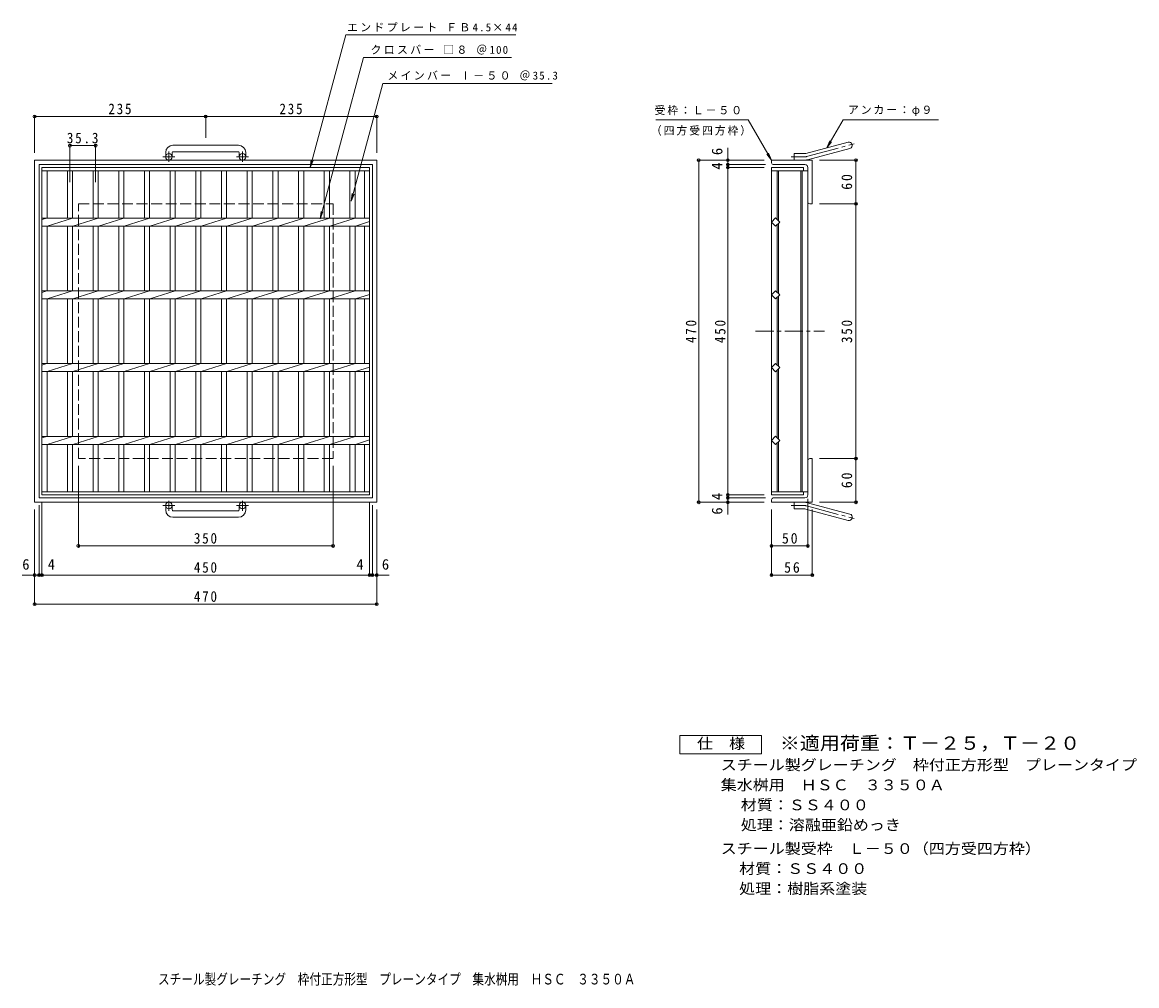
# Model space of a CAD drawing. Units: millimetres at full size, sheet at 1:5. Extents: x -641 to 890, y -683 to 641.
import ezdxf
from ezdxf.enums import TextEntityAlignment as Align

# ---------------------------------------------------------------- set-up
doc = ezdxf.new("R2010")
doc.units = ezdxf.units.MM
doc.header["$LTSCALE"] = 5
doc.header["$PDMODE"] = 32
doc.header["$PDSIZE"] = 4
for name, pattern in [('CHAIN1', [8, 5, -1, 1, -1]), ('CHAIN2', [12, 9, -1, 1, -1]), ('DASHED3', [4, 3, -1])]:
    doc.linetypes.add(name, pattern=pattern)
for name, color, linetype, lineweight in [('E-1', 2, 'Continuous', 9), ('E-2', 3, 'Continuous', 9), ('E-4', 7, 'Continuous', 9), ('E-5', 7, 'Continuous', 9)]:
    doc.layers.add(name, color=color, linetype=linetype, lineweight=lineweight)
doc.layers.add('F-5_F-5ﾚｲﾔ', color=2, linetype='Continuous')
doc.styles.add('ＭＳ ゴシック', font='')
doc.styles.get('ＭＳ ゴシック').set_extended_font_data('MS Gothic')

msp = doc.modelspace()

# ---------------------------------------------------------------- linework, layer by layer
at = {"layer": 'E-1'}
for p, q in [((434.894, 460.62), (493.085, 476.212)), ((-444.479, 461.913), (-444.479, 455.813)), ((-435.479, 461.913), (-435.479, 455.813)), ((-344.479, 471.913), (-434.479, 471.913)), ((-434.479, 462.913), (-344.479, 462.913)), ((-343.479, 461.913), (-343.479, 455.813)), ((-334.479, 461.913), (-334.479, 455.813)), ((418.75, 451.313), (418.75, 460.314)), ((432.565, 460.314), (418.75, 460.314)), ((437.224, 451.927), (495.415, 467.519)), ((-624.479, 451.313), (-624.479, -18.687)), ((-624.479, 451.313), (-154.479, 451.313)), ((-618.479, 445.313), (-618.479, -12.687)), ((-618.479, 445.313), (-160.479, 445.313)), ((-160.479, 445.313), (-160.479, -12.687)), ((-154.479, 451.313), (-154.479, -18.687)), ((387.75, 447.813), (387.75, 451.313)), ((443.75, 451.313), (387.75, 451.313)), ((433.75, 445.314), (390.25, 445.314)), ((443.75, 391.314), (443.75, 451.313)), ((437.75, 441.314), (437.75, 393.813)), ((440.25, 391.314), (443.75, 391.314)), ((437.75, -8.687), (437.75, 38.813)), ((440.25, 41.313), (443.75, 41.313)), ((443.75, -18.687), (443.75, 41.313)), ((-618.479, -12.687), (-160.479, -12.687)), ((387.75, -15.187), (387.75, -18.687)), ((433.75, -12.687), (390.25, -12.687)), ((-624.479, -18.687), (-154.479, -18.687)), ((-444.479, -29.288), (-444.479, -23.187)), ((-435.479, -29.288), (-435.479, -23.187)), ((-434.479, -30.287), (-344.479, -30.287)), ((-343.479, -29.288), (-343.479, -23.187)), ((-334.479, -29.288), (-334.479, -23.187)), ((443.75, -18.687), (387.75, -18.687)), ((418.75, -18.687), (418.75, -27.687)), ((432.565, -27.687), (418.75, -27.687)), ((434.894, -27.993), (493.085, -43.586)), ((437.224, -19.3), (495.415, -34.892)), ((-344.479, -39.287), (-434.479, -39.287))]:
    msp.add_line(p, q, dxfattribs=at)
at = {"layer": 'E-1', "linetype": 'CHAIN1'}
for p, q in [((-439.979, 449.206), (-439.979, 463.304)), ((-338.979, 449.206), (-338.979, 463.304)), ((-431.816, 455.813), (-448.223, 455.813)), ((-330.816, 455.813), (-347.223, 455.813)), ((-431.816, -23.187), (-448.223, -23.187)), ((-439.979, -16.58), (-439.979, -30.677)), ((-330.816, -23.187), (-347.223, -23.187)), ((-338.979, -16.58), (-338.979, -30.677))]:
    msp.add_line(p, q, dxfattribs=at)
at = {"layer": 'E-1', "linetype": 'CHAIN2'}
for p, q in [((436.059, 456.273), (501.226, 473.735)), ((432.565, 455.813), (414.945, 455.813)), ((432.565, -23.187), (414.945, -23.187)), ((436.059, -23.647), (501.226, -41.108))]:
    msp.add_line(p, q, dxfattribs=at)
at = {"layer": 'E-1', "linetype": 'DASHED3'}
for p, q in [((-564.48, 41.314), (-564.48, 391.313)), ((-564.48, 391.313), (-214.479, 391.313)), ((-214.479, 391.313), (-214.479, 41.314)), ((-214.479, 41.314), (-564.48, 41.314))]:
    msp.add_line(p, q, dxfattribs=at)
at = {"layer": 'E-1'}
for centre in [(-439.979, 455.813), (-338.979, 455.813), (-439.979, -23.187), (-338.979, -23.187)]:
    msp.add_circle(centre, 4.5, dxfattribs=at)
for centre, radius, start, end in [((494.25, 471.866), 4.5, 285.00014, 104.99991), ((-434.479, 461.913), 10, 90, 180), ((-434.479, 461.913), 1, 90, 180), ((-344.479, 461.913), 10, 0, 90), ((-344.479, 461.913), 1, 0, 90), ((432.565, 469.313), 9, 270, 285.00002), ((390.25, 447.813), 2.5, 180, 270), ((432.565, 469.313), 18, 270, 285), ((433.75, 441.314), 4, 0, 90), ((440.25, 393.813), 2.5, 180, 270), ((440.25, 38.813), 2.5, 90, 180), ((390.25, -15.187), 2.5, 90, 180), ((433.75, -8.687), 4, 270, 0), ((-434.479, -29.288), 10, 180, 270), ((-434.479, -29.288), 1, 180, 270), ((-344.479, -29.288), 10, 270, 0), ((-344.479, -29.288), 1, 270, 0), ((432.565, -36.687), 18, 75, 90), ((432.565, -36.687), 9, 74.99998, 90), ((494.25, -39.239), 4.5, 255.00009, 74.99986)]:
    msp.add_arc(centre, radius, start, end, dxfattribs=at)
at = {"layer": 'E-1', "linetype": 'CHAIN2'}
for centre, start, end in [((432.565, 469.313), 270, 284.99995), ((432.565, -36.687), 75.00005, 90)]:
    msp.add_arc(centre, 13.5, start, end, dxfattribs=at)
at = {"layer": 'E-2'}
for p, q in [((-614.479, 441.314), (-164.479, 441.314)), ((-614.479, -8.686), (-614.479, 441.314)), ((-614.479, 436.814), (-164.479, 436.814)), ((-607.479, 371.813), (-607.479, 436.814)), ((-579.579, 436.814), (-579.579, 371.813)), ((-572.579, 436.814), (-572.579, 371.813)), ((-544.279, 436.814), (-544.279, 371.813)), ((-537.279, 436.814), (-537.279, 371.813)), ((-508.979, 436.814), (-508.979, 371.813)), ((-501.979, 436.814), (-501.979, 371.813)), ((-473.679, 436.814), (-473.679, 371.813)), ((-466.679, 436.814), (-466.679, 371.813)), ((-438.379, 436.814), (-438.379, 371.813)), ((-431.379, 436.814), (-431.379, 371.813)), ((-403.079, 436.814), (-403.079, 371.813)), ((-396.079, 436.814), (-396.079, 371.813)), ((-367.779, 436.814), (-367.779, 371.813)), ((-360.779, 436.814), (-360.779, 371.813)), ((-332.479, 436.814), (-332.479, 371.813)), ((-325.479, 436.814), (-325.479, 371.813)), ((-297.179, 436.814), (-297.179, 371.813)), ((-290.179, 436.814), (-290.179, 371.813)), ((-261.879, 436.814), (-261.879, 371.813)), ((-254.879, 436.814), (-254.879, 371.813)), ((-226.579, 436.814), (-226.579, 371.813)), ((-219.579, 436.814), (-219.579, 371.813)), ((-191.279, 436.814), (-191.279, 371.813)), ((-184.279, 436.814), (-184.279, 371.813)), ((-171.48, 436.814), (-171.48, 371.813)), ((-164.479, 441.314), (-164.479, -8.686)), ((387.75, 441.313), (387.75, -8.687)), ((387.75, 436.814), (437.75, 436.814)), ((395.75, 436.814), (395.75, 369.627)), ((397.25, 436.814), (397.25, 368.127)), ((428.25, 436.814), (428.25, -4.187)), ((429.75, 436.814), (429.75, -4.187)), ((437.75, 436.814), (437.75, -4.187)), ((-614.479, 369.732), (-607.88, 371.813)), ((-614.479, 371.813), (-164.479, 371.813)), ((-607.479, 360.814), (-572.579, 371.813)), ((-572.179, 360.814), (-537.279, 371.813)), ((-536.879, 360.814), (-501.979, 371.813)), ((-501.579, 360.814), (-466.679, 371.813)), ((-466.279, 360.814), (-431.38, 371.813)), ((-430.979, 360.814), (-396.079, 371.813)), ((-395.679, 360.814), (-360.779, 371.813)), ((-360.379, 360.814), (-325.479, 371.813)), ((-325.079, 360.814), (-290.18, 371.813)), ((-289.779, 360.814), (-254.879, 371.813)), ((-254.479, 360.814), (-219.58, 371.813)), ((-219.179, 360.814), (-184.279, 371.813)), ((-614.479, 360.814), (-164.479, 360.814)), ((-607.479, 271.813), (-607.479, 360.814)), ((-579.579, 360.814), (-579.579, 271.813)), ((-572.579, 360.814), (-572.579, 271.813)), ((-544.279, 360.814), (-544.279, 271.813)), ((-537.279, 360.814), (-537.279, 271.813)), ((-508.979, 360.814), (-508.979, 271.813)), ((-501.979, 360.814), (-501.979, 271.813)), ((-473.679, 360.814), (-473.679, 271.813)), ((-466.679, 360.814), (-466.679, 271.813)), ((-438.379, 360.814), (-438.379, 271.813)), ((-431.379, 360.814), (-431.379, 271.813)), ((-403.079, 360.814), (-403.079, 271.813)), ((-396.079, 360.814), (-396.079, 271.813)), ((-367.779, 360.814), (-367.779, 271.813)), ((-360.779, 360.814), (-360.779, 271.813)), ((-332.479, 360.814), (-332.479, 271.813)), ((-325.479, 360.814), (-325.479, 271.813)), ((-297.179, 360.814), (-297.179, 271.813)), ((-290.179, 360.814), (-290.179, 271.813)), ((-261.879, 360.814), (-261.879, 271.813)), ((-254.879, 360.814), (-254.879, 271.813)), ((-226.579, 360.814), (-226.579, 271.813)), ((-219.579, 360.814), (-219.579, 271.813)), ((-191.279, 360.814), (-191.279, 271.813)), ((-184.279, 360.814), (-184.279, 271.813)), ((-183.879, 360.814), (-164.479, 366.928)), ((-171.48, 360.814), (-171.48, 271.813)), ((395.75, 363), (395.75, 269.627)), ((397.25, 364.5), (397.25, 268.127)), ((-614.479, 269.732), (-607.88, 271.813)), ((-614.479, 271.813), (-164.479, 271.813)), ((-614.479, 260.814), (-164.479, 260.814)), ((-607.479, 260.814), (-572.579, 271.813)), ((-607.479, 171.813), (-607.479, 260.814)), ((-579.579, 260.814), (-579.579, 171.813)), ((-572.579, 260.814), (-572.579, 171.813)), ((-572.179, 260.814), (-537.279, 271.813)), ((-544.279, 260.814), (-544.279, 171.813)), ((-537.279, 260.814), (-537.279, 171.813)), ((-536.879, 260.814), (-501.979, 271.813)), ((-508.979, 260.814), (-508.979, 171.813)), ((-501.979, 260.814), (-501.979, 171.813)), ((-501.579, 260.814), (-466.679, 271.813)), ((-473.679, 260.814), (-473.679, 171.813)), ((-466.679, 260.814), (-466.679, 171.813)), ((-466.279, 260.814), (-431.38, 271.813)), ((-438.379, 260.814), (-438.379, 171.813)), ((-431.379, 260.814), (-431.379, 171.813)), ((-430.979, 260.814), (-396.079, 271.813)), ((-403.079, 260.814), (-403.079, 171.813)), ((-396.079, 260.814), (-396.079, 171.813)), ((-395.679, 260.814), (-360.779, 271.813)), ((-367.779, 260.814), (-367.779, 171.813)), ((-360.779, 260.814), (-360.779, 171.813)), ((-360.379, 260.814), (-325.479, 271.813)), ((-332.479, 260.814), (-332.479, 171.813)), ((-325.479, 260.814), (-325.479, 171.813)), ((-325.079, 260.814), (-290.18, 271.813)), ((-297.179, 260.814), (-297.179, 171.813)), ((-290.179, 260.814), (-290.179, 171.813)), ((-289.779, 260.814), (-254.879, 271.813)), ((-261.879, 260.814), (-261.879, 171.813)), ((-254.879, 260.814), (-254.879, 171.813)), ((-254.479, 260.814), (-219.58, 271.813)), ((-226.579, 260.814), (-226.579, 171.813)), ((-219.579, 260.814), (-219.579, 171.813)), ((-219.179, 260.814), (-184.279, 271.813)), ((-191.279, 260.814), (-191.279, 171.813)), ((-184.279, 260.814), (-184.279, 171.813)), ((-183.879, 260.814), (-164.479, 266.928)), ((-171.48, 260.814), (-171.48, 171.813)), ((395.75, 263), (395.75, 169.627)), ((397.25, 264.5), (397.25, 168.127)), ((-614.479, 169.732), (-607.88, 171.813)), ((-614.479, 171.813), (-164.479, 171.813)), ((-607.479, 160.814), (-572.579, 171.813)), ((-572.179, 160.814), (-537.279, 171.813)), ((-536.879, 160.814), (-501.979, 171.813)), ((-501.579, 160.814), (-466.679, 171.813)), ((-466.279, 160.814), (-431.38, 171.813)), ((-430.979, 160.814), (-396.079, 171.813)), ((-395.679, 160.814), (-360.779, 171.813)), ((-360.379, 160.814), (-325.479, 171.813)), ((-325.079, 160.814), (-290.18, 171.813)), ((-289.779, 160.814), (-254.879, 171.813)), ((-254.479, 160.814), (-219.58, 171.813)), ((-219.179, 160.814), (-184.279, 171.813)), ((-614.479, 160.814), (-164.479, 160.814)), ((-607.479, 71.813), (-607.479, 160.814)), ((-579.579, 160.814), (-579.579, 71.813)), ((-572.579, 160.814), (-572.579, 71.813)), ((-544.279, 160.814), (-544.279, 71.813)), ((-537.279, 160.814), (-537.279, 71.813)), ((-508.979, 160.814), (-508.979, 71.813)), ((-501.979, 160.814), (-501.979, 71.813)), ((-473.679, 160.814), (-473.679, 71.813)), ((-466.679, 160.814), (-466.679, 71.813)), ((-438.379, 160.814), (-438.379, 71.813)), ((-431.379, 160.814), (-431.379, 71.813)), ((-403.079, 160.814), (-403.079, 71.813)), ((-396.079, 160.814), (-396.079, 71.813)), ((-367.779, 160.814), (-367.779, 71.813)), ((-360.779, 160.814), (-360.779, 71.813)), ((-332.479, 160.814), (-332.479, 71.813)), ((-325.479, 160.814), (-325.479, 71.813)), ((-297.179, 160.814), (-297.179, 71.813)), ((-290.179, 160.814), (-290.179, 71.813)), ((-261.879, 160.814), (-261.879, 71.813)), ((-254.879, 160.814), (-254.879, 71.813)), ((-226.579, 160.814), (-226.579, 71.813)), ((-219.579, 160.814), (-219.579, 71.813)), ((-191.279, 160.814), (-191.279, 71.813)), ((-184.279, 160.814), (-184.279, 71.813)), ((-183.879, 160.814), (-164.479, 166.928)), ((-171.48, 160.814), (-171.48, 71.813)), ((395.75, 69.627), (395.75, 162.999)), ((397.25, 68.127), (397.25, 164.499)), ((-614.479, 69.732), (-607.88, 71.813)), ((-614.479, 71.813), (-164.479, 71.813)), ((-607.479, 60.814), (-572.579, 71.813)), ((-572.179, 60.814), (-537.279, 71.813)), ((-536.879, 60.814), (-501.979, 71.813)), ((-501.579, 60.814), (-466.679, 71.813)), ((-466.279, 60.814), (-431.38, 71.813)), ((-430.979, 60.814), (-396.079, 71.813)), ((-395.679, 60.814), (-360.779, 71.813)), ((-360.379, 60.814), (-325.479, 71.813)), ((-325.079, 60.814), (-290.18, 71.813)), ((-289.779, 60.814), (-254.879, 71.813)), ((-254.479, 60.814), (-219.58, 71.813)), ((-219.179, 60.814), (-184.279, 71.813)), ((-183.879, 60.814), (-164.479, 66.928)), ((395.75, -4.187), (395.75, 63)), ((397.25, -4.187), (397.25, 64.5)), ((-614.479, 60.814), (-164.479, 60.814)), ((-607.479, -4.187), (-607.479, 60.814)), ((-579.579, 60.814), (-579.579, -4.187)), ((-572.579, 60.814), (-572.579, -4.187)), ((-544.279, 60.814), (-544.279, -4.187)), ((-537.279, 60.814), (-537.279, -4.187)), ((-508.979, 60.814), (-508.979, -4.187)), ((-501.979, 60.814), (-501.979, -4.187)), ((-473.679, 60.814), (-473.679, -4.187)), ((-466.679, 60.814), (-466.679, -4.187)), ((-438.379, 60.814), (-438.379, -4.187)), ((-431.379, 60.814), (-431.379, -4.187)), ((-403.079, 60.814), (-403.079, -4.187)), ((-396.079, 60.814), (-396.079, -4.187)), ((-367.779, 60.814), (-367.779, -4.187)), ((-360.779, 60.814), (-360.779, -4.187)), ((-332.479, 60.814), (-332.479, -4.187)), ((-325.479, 60.814), (-325.479, -4.187)), ((-297.179, 60.814), (-297.179, -4.187)), ((-290.179, 60.814), (-290.179, -4.187)), ((-261.879, 60.814), (-261.879, -4.187)), ((-254.879, 60.814), (-254.879, -4.187)), ((-226.579, 60.814), (-226.579, -4.187)), ((-219.579, 60.814), (-219.579, -4.187)), ((-191.279, 60.814), (-191.279, -4.187)), ((-184.279, 60.814), (-184.279, -4.187)), ((-171.48, 60.814), (-171.48, -4.187)), ((-164.479, -4.187), (-614.479, -4.187)), ((-164.479, -8.686), (-614.479, -8.686)), ((387.75, -4.187), (431.75, -4.187)), ((387.75, -8.687), (431.75, -8.687)), ((431.75, -8.687), (431.75, -4.187)), ((431.75, -4.187), (437.75, -4.187))]:
    msp.add_line(p, q, dxfattribs=at)
at = {"layer": 'E-2', "linetype": 'CHAIN1'}
msp.add_line((365.946, 216.313), (460.676, 216.313), dxfattribs=at)
at = {"layer": 'E-2'}
msp.add_lwpolyline([(387.75, 441.313), (431.75, 441.313), (431.75, 436.814)], dxfattribs=at)
for points in [[(399.064, 366.314), (393.407, 360.657), (387.75, 366.314), (393.407, 371.97)], [(399.064, 266.313), (393.407, 260.657), (387.75, 266.313), (393.407, 271.97)], [(399.064, 166.313), (393.407, 160.657), (387.75, 166.313), (393.407, 171.97)], [(399.064, 66.314), (393.407, 71.97), (387.75, 66.314), (393.407, 60.657)]]:
    msp.add_lwpolyline(points, close=True, dxfattribs=at)
at = {"layer": 'E-4'}
for p, q in [((-624.479, 512.813), (-624.479, 461.313)), ((-624.479, 511.313), (-389.479, 511.313)), ((-389.479, 512.813), (-389.479, 481.913)), ((-389.479, 511.313), (-154.479, 511.313)), ((-154.479, 512.813), (-154.479, 461.313)), ((-576.079, 472.813), (-576.079, 421.313)), ((-576.079, 471.313), (-540.779, 471.313)), ((-540.779, 472.813), (-540.779, 421.313)), ((327.75, 451.313), (327.75, 468.313)), ((286.25, 451.313), (377.75, 451.313)), ((287.75, 451.313), (287.75, -18.686)), ((326.25, 445.313), (379.75, 445.313)), ((327.75, 451.313), (327.75, 445.313)), ((327.75, 445.313), (327.75, 441.314)), ((505.25, 451.313), (453.75, 451.313)), ((503.75, 451.313), (503.75, 391.314)), ((326.25, 441.314), (377.75, 441.314)), ((327.75, 441.314), (327.75, -8.687)), ((505.25, 391.314), (453.75, 391.314)), ((503.75, 391.314), (503.75, 41.313)), ((-564.48, -80.187), (-564.48, 31.314)), ((-214.479, -80.187), (-214.479, 31.314)), ((505.25, 41.313), (453.75, 41.313)), ((503.75, 41.313), (503.75, -18.687)), ((326.25, -8.687), (377.75, -8.687)), ((326.25, -12.686), (379.75, -12.686)), ((327.75, -8.687), (327.75, -12.686)), ((327.75, -12.686), (327.75, -18.686)), ((437.75, -80.187), (437.75, -14.187)), ((-624.479, -160.187), (-624.479, -28.687)), ((-618.479, -120.187), (-618.479, -22.687)), ((-614.479, -120.187), (-614.479, -18.686)), ((-164.479, -120.187), (-164.479, -18.686)), ((-160.479, -120.187), (-160.479, -22.687)), ((-154.479, -160.187), (-154.479, -28.687)), ((286.25, -18.686), (377.75, -18.686)), ((327.75, -18.686), (327.75, -35.686)), ((387.75, -120.187), (387.75, -28.687)), ((443.75, -120.187), (443.75, -28.687)), ((505.25, -18.687), (453.75, -18.687)), ((-564.48, -78.687), (-214.479, -78.687)), ((387.75, -78.687), (437.75, -78.687)), ((-624.479, -118.687), (-641.479, -118.687)), ((-624.479, -118.687), (-618.479, -118.687)), ((-618.479, -118.687), (-614.479, -118.687)), ((-614.479, -118.687), (-164.479, -118.687)), ((-164.479, -118.687), (-160.479, -118.687)), ((-160.479, -118.687), (-154.479, -118.687)), ((-154.479, -118.687), (-137.479, -118.687)), ((387.75, -118.687), (443.75, -118.687)), ((-624.479, -158.687), (-154.479, -158.687))]:
    msp.add_line(p, q, dxfattribs=at)
at = {"layer": 'E-4', "color": 2}
msp.add_lwpolyline([(261.735, -364.334), (261.735, -339.334), (374.235, -339.334), (374.235, -364.334)], close=True, dxfattribs=at)
at = {"layer": 'E-4'}
for p in [(-624.479, 511.313), (-389.479, 511.313), (-154.479, 511.313), (-576.079, 471.313), (-540.779, 471.313), (287.75, 451.313), (327.75, 451.313), (327.75, 445.313), (503.75, 451.313), (327.75, 441.314), (503.75, 391.314), (503.75, 41.313), (327.75, -8.687), (327.75, -12.686), (287.75, -18.686), (327.75, -18.686), (503.75, -18.687), (-564.48, -78.687), (-214.479, -78.687), (387.75, -78.687), (437.75, -78.687), (-624.479, -118.687), (-618.479, -118.687), (-614.479, -118.687), (-164.479, -118.687), (-160.479, -118.687), (-154.479, -118.687), (387.75, -118.687), (443.75, -118.687), (-624.479, -158.687), (-154.479, -158.687)]:
    msp.add_point(p, dxfattribs=at)
at = {"layer": 'E-5'}
for p, q in [((-245.791, 441.313), (-196.963, 623.542)), ((-196.963, 623.542), (36.664, 623.542)), ((-232.361, 370.553), (-172.947, 592.292)), ((-172.947, 592.292), (30.389, 592.292)), ((-189.48, 395.159), (-146.148, 556.875)), ((-146.148, 556.875), (86.263, 556.875)), ((229.056, 506.875), (355.671, 506.875)), ((387.75, 451.313), (355.671, 506.875)), ((463.99, 468.416), (467.976, 478.04)), ((463.99, 468.416), (470.331, 476.68)), ((387.75, 451.313), (381.408, 459.577)), ((387.75, 451.313), (383.764, 460.937)), ((-245.791, 441.313), (-244.431, 451.641)), ((-245.791, 441.313), (-241.804, 450.937)), ((-189.48, 395.159), (-188.12, 405.486)), ((-189.48, 395.159), (-185.494, 404.783)), ((-232.361, 370.553), (-231.002, 380.881)), ((-232.361, 370.553), (-228.375, 380.177))]:
    msp.add_line(p, q, dxfattribs=at)
msp.add_lwpolyline([(463.99, 468.416), (486.194, 506.875), (617.132, 506.875)], dxfattribs=at)

# ---------------------------------------------------------------- texts
at = {"layer": 'E-4', "color": 2, "style": 'ＭＳ ゴシック'}
for s, p in [('6', (324.75, 458.313)), ('4', (324.75, 438.314)), ('4', (324.75, -15.687)), ('6', (324.75, -35.686))]:
    msp.add_text(s, height=14.66, rotation=90, dxfattribs=at).set_placement(p, align=Align.BOTTOM_LEFT)
for s, p in [('6', (-641.479, -115.687)), ('4', (-606.479, -115.687)), ('4', (-182.479, -115.687)), ('6', (-147.479, -115.687))]:
    msp.add_text(s, height=14.66, dxfattribs=at).set_placement(p, align=Align.BOTTOM_LEFT)
at = {"layer": 'E-4', "color": 2, "style": 'ＭＳ ゴシック', "width": 1.1}
for s, p in [('仕\u3000様', (285.485, -361.834)), ('スチール製グレーチング\u3000枠付正方形型\u3000プレーンタイプ', (317.985, -391.295)), ('集水桝用\u3000ＨＳＣ\u3000３３５０Ａ', (317.985, -418.795)), ('材質：ＳＳ４００', (345.591, -446.293)), ('処理：溶融亜鉛めっき', (345.591, -473.794)), ('スチール製受枠\u3000Ｌ－５０（四方受四方枠）', (317.985, -506.294)), ('材質：ＳＳ４００', (343.342, -533.794)), ('処理：樹脂系塗装', (343.342, -561.294))]:
    msp.add_text(s, height=14.66, dxfattribs=at).set_placement(p, align=Align.BOTTOM_LEFT)
at = {"layer": 'E-4', "color": 2, "char_height": 14.66, "attachment_point": 7, "style": 'ＭＳ ゴシック'}
for s, insert in [('\\T1.27;\\W0.9;235', (-523.229, 514.313)), ('\\T1.27;\\W0.9;235', (-288.229, 514.313)), ('\\T1.28;\\W0.9;35.3', (-580.304, 474.313)), ('\\T1.27;\\W0.9;350', (-405.729, -75.687)), ('\\T1.27;\\W0.95;50', (402.125, -75.687)), ('\\T1.27;\\W0.9;450', (-405.729, -115.687)), ('\\T1.27;\\W0.95;56', (405.125, -115.687)), ('\\T1.27;\\W0.9;470', (-405.729, -155.687))]:
    msp.add_mtext(s, dxfattribs=dict(at, insert=insert))
at = {"layer": 'E-4', "color": 2, "char_height": 14.66, "attachment_point": 7, "rotation": 90, "style": 'ＭＳ ゴシック'}
for s, insert in [('\\T1.27;\\W0.95;60', (498.75, 410.689)), ('\\T1.27;\\W0.9;470', (284.75, 200.064)), ('\\T1.27;\\W0.9;450', (324.75, 200.063)), ('\\T1.27;\\W0.9;350', (498.75, 200.063)), ('\\T1.27;\\W0.95;60', (498.75, 0.688))]:
    msp.add_mtext(s, dxfattribs=dict(at, insert=insert))
at = {"layer": 'E-5', "char_height": 11, "attachment_point": 7, "style": 'ＭＳ ゴシック'}
for s, insert in [('\\T1.21;エンドプレート\\~ＦＢ4.5×44', (-195.374, 627.709)), ('\\T1.21;クロスバー\\~□８\\~＠100', (-162.996, 596.458)), ('\\T1.21;メインバー\\~Ⅰ－５０\\~＠35.3', (-139.987, 561.042)), ('\\T1.17;受枠：Ｌ－５０', (227.065, 513.189)), ('\\T1.17;アンカー：φ９', (492.724, 511.988)), ('\\T1.17;（四方受四方枠）', (221.978, 485.003))]:
    msp.add_mtext(s, dxfattribs=dict(at, insert=insert))
at = {"layer": 'F-5_F-5ﾚｲﾔ', "color": 3, "style": 'ＭＳ ゴシック', "width": 1.1}
msp.add_text('※適用荷重：Ｔ－２５，Ｔ－２０', height=18.33, dxfattribs=at).set_placement((399.235, -364.334), align=Align.BOTTOM_LEFT)
at = {"layer": 'F-5_F-5ﾚｲﾔ', "style": 'ＭＳ ゴシック', "width": 0.8}
msp.add_text('スチール製グレーチング\u3000枠付正方形型\u3000プレーンタイプ\u3000集水桝用\u3000ＨＳＣ\u3000３３５０Ａ', height=14.66, dxfattribs=at).set_placement((-455, -685.652), align=Align.BOTTOM_LEFT)

doc.saveas('drawing.dxf')
